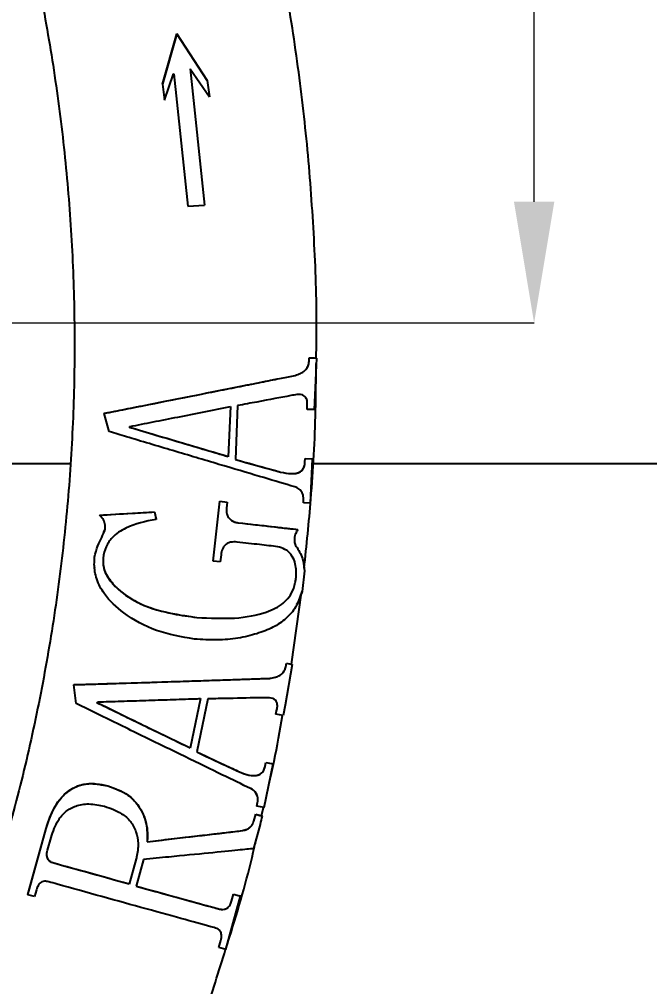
# Model space of a CAD drawing. Header units: millimetres. Extents: x 2063 to 4500, y 825 to 2548.
# Drawn here: x 3360.3 to 3412.3, y 1294 to 1373.9 of the extents above; entities that cross this region are included whole.
import ezdxf

# ---------------------------------------------------------------- set-up
doc = ezdxf.new("R2010")
doc.units = ezdxf.units.MM
doc.layers.add('AM_5', color=3, linetype='Continuous', lineweight=25)
doc.styles.add('SLDTEXTSTYLE1', font='txt.shx', dxfattribs={"width": 0.7, "bigfont": 'gbcbig.shx'})
doc.dimstyles.new('SLDDIMSTYLE12$0', dxfattribs={"dimtxt": 12, "dimasz": 10, "dimexe": 0, "dimexo": 0.0625, "dimgap": 0.875, "dimtad": 1, "dimdec": 1, "dimlfac": 1.8, "dimrnd": 1e-09, "dimzin": 12, "dimdsep": 46, "dimtxsty": 'SLDTEXTSTYLE1', "dimcen": 0.09, "dimdle": 8.16, "dimclrd": 3, "dimclre": 3, "dimadec": 0, "dimazin": 3, "dimtfac": 1, "dimtdec": 1, "dimtofl": 0, "dimtmove": 0, "dimatfit": 3, "dimfxl": 0, "dimfrac": 2, "dimtolj": 1, "dimlwd": 5, "dimlwe": 5, "dimarcsym": 0})

# ---------------------------------------------------------------- blocks, each defined once
blk = doc.blocks.new('*D72')
at = {"layer": 'AM_5', "color": 3, "linetype": 'Continuous', "lineweight": 5, "transparency": 16777216}
for p, q in [((3499.996, 1371.593), (3499.996, 1165.067)), ((3347.496, 1165.067), (3489.996, 1165.067))]:
    blk.add_line(p, q, dxfattribs=at)
at = {"layer": 'AM_5', "color": 3, "lineweight": 5, "transparency": 16777216}
blk.add_line((3337.496, 1314.895), (3337.496, 1165.067), dxfattribs=at)
at = {"layer": 'AM_5', "color": 3, "transparency": 16777216}
for points in [[(3347.496, 1166.734), (3347.496, 1163.401), (3337.496, 1165.067)], [(3489.996, 1166.734), (3489.996, 1163.401), (3499.996, 1165.067)]]:
    blk.add_solid(points, dxfattribs=at)
at = {"layer": 'Defpoints', "color": 0, "transparency": 16777216}
for p in [(3499.996, 1371.656), (3337.496, 1314.958), (3499.996, 1165.067)]:
    blk.add_point(p, dxfattribs=at)
at = {"layer": 'AM_5', "color": 0, "transparency": 16777216, "insert": (3418.746, 1171.942), "char_height": 12, "attachment_point": 5, "rotation": 360, "style": 'SLDTEXTSTYLE1'}
blk.add_mtext('\\A1;165', dxfattribs=at)
blk = doc.blocks.new('*D73')
at = {"layer": 'AM_5', "color": 3, "linetype": 'Continuous', "lineweight": 5, "transparency": 16777216}
for p, q in [((3260.545, 1590.414), (3402.793, 1590.414)), ((3402.793, 1358.802), (3402.793, 1580.414))]:
    blk.add_line(p, q, dxfattribs=at)
at = {"layer": 'AM_5', "color": 3, "lineweight": 5, "transparency": 16777216}
blk.add_line((3214.8, 1348.802), (3402.793, 1348.802), dxfattribs=at)
at = {"layer": 'AM_5', "color": 3, "transparency": 16777216}
for points in [[(3401.127, 1580.414), (3404.46, 1580.414), (3402.793, 1590.414)], [(3401.127, 1358.802), (3404.46, 1358.802), (3402.793, 1348.802)]]:
    blk.add_solid(points, dxfattribs=at)
at = {"layer": 'Defpoints', "color": 0, "transparency": 16777216}
for p in [(3260.483, 1590.414), (3402.793, 1590.414), (3214.737, 1348.802)]:
    blk.add_point(p, dxfattribs=at)
at = {"layer": 'AM_5', "color": 0, "transparency": 16777216, "insert": (3395.918, 1523.132), "char_height": 12, "attachment_point": 5, "rotation": 90, "style": 'SLDTEXTSTYLE1'}
blk.add_mtext('\\A1;245', dxfattribs=at)

msp = doc.modelspace()

# ---------------------------------------------------------------- linework, layer by layer
at = {"color": 7, "linetype": 'Continuous', "lineweight": 25}
for p, q in [((3372.11, 1368.526), (3373.297, 1372.669)), ((3373.297, 1372.666), (3372.11, 1368.522)), ((3373.297, 1372.666), (3373.297, 1372.669)), ((3373.297, 1372.669), (3375.8, 1368.827)), ((3375.8, 1368.824), (3373.297, 1372.666)), ((3374.387, 1369.794), (3375.588, 1358.537)), ((3374.387, 1369.79), (3375.588, 1358.534)), ((3374.387, 1369.79), (3375.978, 1367.464)), ((3372.286, 1367.19), (3373.012, 1369.37)), ((3373.012, 1369.37), (3373.036, 1369.377)), ((3373.036, 1369.377), (3374.196, 1358.434)), ((3375.8, 1368.827), (3375.8, 1368.824)), ((3375.8, 1368.827), (3375.978, 1367.467)), ((3375.8, 1368.824), (3375.978, 1367.464)), ((3372.11, 1368.522), (3372.11, 1368.526)), ((3372.11, 1368.522), (3372.286, 1367.19)), ((3375.978, 1367.464), (3375.978, 1367.467)), ((3374.196, 1358.434), (3375.588, 1358.534)), ((3375.588, 1358.534), (3375.588, 1358.537)), ((3384.205, 1345.627), (3384.216, 1345.927)), ((3384.205, 1345.625), (3384.216, 1345.925)), ((3384.205, 1345.627), (3384.205, 1345.625)), ((3384.216, 1345.927), (3384.661, 1345.911)), ((3384.216, 1345.927), (3384.216, 1345.925)), ((3384.216, 1345.925), (3384.812, 1345.904)), ((3384.812, 1345.904), (3384.641, 1341.644)), ((3384.661, 1345.911), (3384.812, 1345.905)), ((3384.812, 1345.904), (3384.812, 1345.905)), ((3383.07, 1344.478), (3383.07, 1344.476)), ((3377.709, 1341.908), (3377.543, 1337.753)), ((3377.709, 1341.906), (3377.543, 1337.75)), ((3378.312, 1341.98), (3378.131, 1337.525)), ((3384.045, 1341.667), (3384.063, 1342.063)), ((3384.045, 1341.665), (3384.063, 1342.061)), ((3384.045, 1341.667), (3384.045, 1341.665)), ((3384.641, 1341.644), (3384.045, 1341.665)), ((3367.278, 1341.343), (3367.278, 1341.336)), ((3367.712, 1339.83), (3367.278, 1341.336)), ((3369.41, 1340.155), (3369.417, 1340.251)), ((3377.543, 1337.75), (3377.543, 1337.753)), ((3349.496, 1337.2), (3364.492, 1337.2)), ((3383.871, 1337.311), (3383.886, 1337.611)), ((3383.871, 1337.31), (3383.886, 1337.609)), ((3383.871, 1337.311), (3383.871, 1337.31)), ((3383.886, 1337.611), (3384.402, 1337.592)), ((3383.886, 1337.611), (3383.886, 1337.609)), ((3383.886, 1337.609), (3384.482, 1337.587)), ((3384.333, 1333.925), (3384.482, 1337.587)), ((3384.402, 1337.592), (3384.482, 1337.589)), ((3384.466, 1337.2), (3490.496, 1337.2)), ((3384.482, 1337.587), (3384.482, 1337.589)), ((3381.855, 1336.493), (3381.855, 1336.491)), ((3376.282, 1329.143), (3376.852, 1334.084)), ((3376.282, 1329.14), (3376.852, 1334.081)), ((3376.852, 1334.084), (3376.852, 1334.081)), ((3376.852, 1334.084), (3377.445, 1334.014)), ((3376.852, 1334.081), (3377.445, 1334.011)), ((3377.445, 1334.011), (3377.386, 1333.518)), ((3377.445, 1334.014), (3377.445, 1334.011)), ((3383.737, 1333.948), (3383.748, 1334.244)), ((3383.737, 1333.946), (3383.748, 1334.242)), ((3383.737, 1333.948), (3383.737, 1333.946)), ((3384.333, 1333.925), (3383.737, 1333.946)), ((3384.333, 1333.925), (3384.333, 1333.925)), ((3366.904, 1332.936), (3366.904, 1332.929)), ((3371.442, 1333.206), (3371.442, 1333.201)), ((3371.442, 1333.206), (3371.574, 1332.59)), ((3371.442, 1333.201), (3371.574, 1332.586)), ((3371.574, 1332.59), (3371.574, 1332.586)), ((3378.348, 1332.309), (3378.348, 1332.307)), ((3383.289, 1331.75), (3383.289, 1331.748)), ((3376.941, 1329.664), (3376.875, 1329.071)), ((3383.218, 1330.256), (3383.218, 1330.255)), ((3366.506, 1329.478), (3366.506, 1329.471)), ((3376.282, 1329.143), (3376.282, 1329.14)), ((3376.875, 1329.071), (3376.282, 1329.14)), ((3383.721, 1329.152), (3383.835, 1328.336)), ((3366.491, 1328.601), (3366.491, 1328.594)), ((3383.835, 1328.336), (3383.637, 1326.629)), ((3383.118, 1327.666), (3383.118, 1327.664)), ((3382.761, 1320.625), (3383.588, 1326.513)), ((3383.331, 1325.785), (3383.637, 1326.629)), ((3383.331, 1325.785), (3383.183, 1325.559)), ((3374.943, 1324.492), (3374.943, 1324.489)), ((3382.802, 1320.617), (3382.24, 1317.256)), ((3382.287, 1320.416), (3382.345, 1320.709)), ((3382.287, 1320.414), (3382.345, 1320.707)), ((3382.287, 1320.416), (3382.287, 1320.414)), ((3382.345, 1320.709), (3382.606, 1320.657)), ((3382.345, 1320.709), (3382.345, 1320.707)), ((3382.345, 1320.707), (3382.802, 1320.617)), ((3382.606, 1320.657), (3382.802, 1320.617)), ((3380.973, 1319.464), (3380.973, 1319.462)), ((3364.797, 1318.943), (3364.797, 1318.936)), ((3364.985, 1317.374), (3364.797, 1318.936)), ((3375.237, 1317.795), (3374.391, 1313.7)), ((3375.237, 1317.792), (3374.391, 1313.697)), ((3375.844, 1317.769), (3374.936, 1313.382)), ((3366.723, 1317.418), (3366.741, 1317.516)), ((3381.477, 1316.515), (3381.558, 1316.905)), ((3381.477, 1316.513), (3381.558, 1316.903)), ((3381.558, 1316.905), (3381.558, 1316.903)), ((3382.24, 1317.256), (3382.062, 1316.397)), ((3381.477, 1316.515), (3381.477, 1316.513)), ((3382.062, 1316.397), (3381.477, 1316.513)), ((3374.391, 1313.697), (3374.391, 1313.7)), ((3380.491, 1308.791), (3381.234, 1312.399)), ((3380.591, 1312.224), (3380.649, 1312.517)), ((3380.591, 1312.223), (3380.649, 1312.515)), ((3380.591, 1312.224), (3380.591, 1312.223)), ((3380.649, 1312.517), (3381.106, 1312.426)), ((3380.649, 1312.517), (3380.649, 1312.515)), ((3380.649, 1312.515), (3381.234, 1312.399)), ((3381.106, 1312.426), (3381.234, 1312.4)), ((3381.234, 1312.399), (3381.234, 1312.4)), ((3378.457, 1311.743), (3378.457, 1311.741)), ((3367.587, 1310.581), (3367.587, 1310.577)), ((3379.941, 1309.696), (3379.852, 1309.949)), ((3379.906, 1308.909), (3379.964, 1309.202)), ((3379.906, 1308.908), (3379.964, 1309.2)), ((3379.906, 1308.909), (3379.906, 1308.908)), ((3380.491, 1308.791), (3379.906, 1308.908)), ((3379.964, 1309.202), (3379.964, 1309.2)), ((3379.643, 1307.666), (3379.804, 1308.241)), ((3379.643, 1307.664), (3379.804, 1308.239)), ((3379.804, 1308.241), (3380.158, 1308.146)), ((3379.804, 1308.241), (3379.804, 1308.239)), ((3379.804, 1308.239), (3380.353, 1308.091)), ((3380.353, 1308.091), (3380.158, 1308.146)), ((3380.292, 1308.108), (3380.45, 1308.8)), ((3379.637, 1305.406), (3380.191, 1307.404)), ((3379.643, 1307.666), (3379.643, 1307.664)), ((3360.978, 1301.607), (3362.488, 1307.059)), ((3360.978, 1301.601), (3362.488, 1307.053)), ((3362.488, 1307.059), (3362.488, 1307.053)), ((3370.852, 1306.935), (3370.852, 1306.938)), ((3378.709, 1306.893), (3378.709, 1306.892)), ((3362.608, 1305.266), (3362.904, 1306.32)), ((3370.841, 1305.973), (3370.841, 1305.97)), ((3363.137, 1304.195), (3363.138, 1304.201)), ((3369.936, 1304.574), (3369.354, 1302.472)), ((3369.936, 1304.571), (3369.354, 1302.469)), ((3370.533, 1304.508), (3369.926, 1302.309)), ((3369.936, 1304.571), (3369.936, 1304.574)), ((3361.71, 1302.016), (3361.549, 1301.44)), ((3369.354, 1302.472), (3369.354, 1302.469)), ((3360.978, 1301.607), (3360.978, 1301.601)), ((3361.549, 1301.44), (3360.978, 1301.601)), ((3377.329, 1297.084), (3378.548, 1301.484)), ((3377.813, 1301.066), (3377.973, 1301.642)), ((3377.813, 1301.064), (3377.973, 1301.64)), ((3377.813, 1301.066), (3377.813, 1301.064)), ((3377.973, 1301.642), (3378.458, 1301.51)), ((3377.973, 1301.642), (3377.973, 1301.64)), ((3377.973, 1301.64), (3378.548, 1301.484)), ((3378.548, 1301.485), (3378.458, 1301.51)), ((3378.548, 1301.484), (3378.548, 1301.485)), ((3376.811, 1300.416), (3376.811, 1300.414)), ((3376.753, 1297.241), (3376.914, 1297.817)), ((3376.753, 1297.239), (3376.914, 1297.815)), ((3376.914, 1297.817), (3376.914, 1297.815)), ((3376.753, 1297.241), (3376.753, 1297.239)), ((3377.329, 1297.084), (3376.753, 1297.239))]:
    msp.add_line(p, q, dxfattribs=at)
msp.add_arc((3213.846, 1347.146), 171.026, 346.5631, 346.79964, dxfattribs=at)
for points, knots in [([(3214.929, 1517.398), (3212.368, 1517.373), (3208.788, 1517.338), (3203.519, 1517.059), (3199.054, 1516.724), (3193.738, 1516.158), (3188.169, 1515.385), (3182.356, 1514.375), (3176.384, 1513.119), (3170.308, 1511.608), (3164.17, 1509.837), (3158.005, 1507.803), (3151.842, 1505.504), (3145.705, 1502.939), (3139.617, 1500.108), (3133.597, 1497.014), (3127.664, 1493.66), (3121.835, 1490.048), (3116.125, 1486.182), (3110.55, 1482.068), (3105.123, 1477.711), (3099.857, 1473.116), (3094.766, 1468.292), (3089.861, 1463.244), (3085.154, 1457.981), (3080.656, 1452.511), (3076.378, 1446.843), (3072.329, 1440.986), (3068.52, 1434.949), (3064.958, 1428.743), (3061.653, 1422.379), (3058.612, 1415.866), (3055.843, 1409.217), (3053.352, 1402.443), (3051.147, 1395.555), (3049.232, 1388.566), (3047.614, 1381.489), (3046.296, 1374.335), (3045.283, 1367.118), (3044.579, 1359.851), (3044.186, 1352.547), (3044.107, 1345.219), (3044.344, 1337.881), (3044.898, 1330.546), (3045.77, 1323.228), (3046.96, 1315.941), (3048.469, 1308.699), (3050.294, 1301.514), (3052.434, 1294.401), (3054.888, 1287.374), (3057.653, 1280.445), (3060.725, 1273.629), (3064.103, 1266.938), (3067.78, 1260.386), (3071.754, 1253.986), (3076.019, 1247.751), (3080.57, 1241.693), (3085.402, 1235.824), (3090.509, 1230.158), (3095.886, 1224.705), (3101.332, 1219.658), (3106.806, 1215.006), (3112.264, 1210.736), (3117.889, 1206.694), (3123.67, 1202.885), (3129.598, 1199.317), (3135.66, 1195.995), (3141.846, 1192.925), (3148.143, 1190.112), (3154.536, 1187.56), (3161.011, 1185.274), (3167.549, 1183.257), (3174.124, 1181.515), (3180.697, 1180.05), (3187.191, 1178.868), (3193.48, 1177.971), (3199.004, 1177.388), (3203.887, 1177.02), (3208.711, 1176.78), (3214.685, 1176.663), (3220.202, 1176.774), (3225.471, 1177.045), (3229.936, 1177.383), (3235.252, 1177.948), (3240.821, 1178.721), (3246.634, 1179.731), (3252.605, 1180.987), (3258.681, 1182.498), (3264.819, 1184.269), (3270.985, 1186.303), (3277.148, 1188.602), (3283.285, 1191.168), (3289.373, 1193.998), (3295.393, 1197.092), (3301.325, 1200.446), (3307.155, 1204.059), (3312.864, 1207.924), (3318.44, 1212.038), (3323.867, 1216.396), (3329.133, 1220.99), (3334.224, 1225.814), (3339.129, 1230.862), (3343.836, 1236.125), (3348.334, 1241.595), (3352.612, 1247.263), (3356.661, 1253.12), (3360.47, 1259.157), (3364.032, 1265.363), (3367.337, 1271.728), (3370.38, 1278.24), (3373.141, 1284.891), (3375.479, 1291.173), (3376.757, 1295.278), (3377.32, 1297.087)], [0, 0, 0, 0, 0.0102074, 0.014274, 0.021037, 0.0280561, 0.0355867, 0.0434511, 0.0515783, 0.0599113, 0.0684099, 0.0770439, 0.085791, 0.0946336, 0.1035582, 0.112554, 0.1216124, 0.1307262, 0.1398897, 0.1490979, 0.1583469, 0.1676331, 0.1769537, 0.1863062, 0.1956884, 0.2050985, 0.2145348, 0.2239961, 0.233481, 0.2429885, 0.2525178, 0.262068, 0.2716385, 0.2812287, 0.2908382, 0.3004664, 0.3101132, 0.3197782, 0.3294613, 0.3391624, 0.3488814, 0.3586183, 0.3683733, 0.3781464, 0.387938, 0.3977483, 0.4075776, 0.4174265, 0.4272956, 0.4371854, 0.4470968, 0.4570307, 0.4669882, 0.4769704, 0.486979, 0.4970156, 0.5070822, 0.5171812, 0.5273154, 0.5374882, 0.5477037, 0.5569145, 0.5661226, 0.5753266, 0.5845258, 0.5937191, 0.6029052, 0.6120821, 0.6212471, 0.6303962, 0.6395236, 0.6486197, 0.6576679, 0.6666375, 0.6754633, 0.6839789, 0.6919633, 0.6976055, 0.7035012, 0.7112199, 0.7214273, 0.7254939, 0.7322569, 0.739276, 0.7468066, 0.754671, 0.7627982, 0.7711312, 0.7796298, 0.7882638, 0.7970109, 0.8058535, 0.8147781, 0.8237739, 0.8328323, 0.8419461, 0.8511096, 0.8603178, 0.8695668, 0.878853, 0.8881736, 0.8975261, 0.9069083, 0.9163184, 0.9257547, 0.935216, 0.9447009, 0.9542084, 0.9637377, 0.9732879, 0.9828584, 0.9924486, 1, 1, 1, 1]), ([(3384.798, 1345.905), (3384.814, 1346.898), (3384.87, 1350.337), (3384.634, 1356.226), (3384.095, 1363.56), (3383.219, 1370.878), (3382.03, 1378.165), (3380.521, 1385.408), (3378.696, 1392.592), (3376.556, 1399.705), (3374.102, 1406.733), (3371.337, 1413.661), (3368.264, 1420.478), (3364.887, 1427.168), (3361.21, 1433.72), (3357.236, 1440.12), (3352.971, 1446.355), (3348.42, 1452.413), (3343.588, 1458.282), (3338.481, 1463.948), (3333.104, 1469.401), (3327.657, 1474.448), (3322.184, 1479.101), (3316.726, 1483.37), (3311.101, 1487.412), (3305.32, 1491.221), (3299.392, 1494.789), (3293.33, 1498.111), (3287.144, 1501.181), (3280.847, 1503.995), (3274.454, 1506.547), (3267.978, 1508.833), (3261.441, 1510.849), (3254.866, 1512.591), (3248.293, 1514.056), (3241.799, 1515.238), (3235.51, 1516.135), (3229.986, 1516.719), (3225.103, 1517.085), (3220.279, 1517.332), (3216.864, 1517.374), (3214.929, 1517.398)], [0, 0, 0, 0, 0.0110977, 0.0384563, 0.065866, 0.0933273, 0.120841, 0.1484084, 0.1760305, 0.2037091, 0.231446, 0.2592434, 0.2871039, 0.3150305, 0.3430267, 0.3710966, 0.3992451, 0.4274777, 0.4558012, 0.4842235, 0.512754, 0.5414043, 0.5672369, 0.5930617, 0.6188752, 0.6446752, 0.6704587, 0.6962218, 0.7219592, 0.7476632, 0.7733229, 0.7989215, 0.8244321, 0.8498086, 0.8749648, 0.8997175, 0.9236002, 0.9459932, 0.9618174, 0.9783523, 1, 1, 1, 1]), ([(3323.08, 1450.99), (3324.04, 1449.99), (3326.53, 1447.397), (3330.311, 1442.984), (3334.443, 1437.781), (3338.343, 1432.376), (3342.013, 1426.789), (3345.439, 1421.028), (3348.614, 1415.104), (3351.527, 1409.029), (3354.172, 1402.815), (3356.54, 1396.472), (3358.625, 1390.015), (3360.42, 1383.456), (3361.919, 1376.808), (3363.118, 1370.084), (3364.012, 1363.298), (3364.598, 1356.464), (3364.871, 1349.596), (3364.83, 1342.709), (3364.473, 1335.816), (3363.798, 1328.932), (3362.804, 1322.072), (3361.493, 1315.25), (3359.864, 1308.481), (3357.918, 1301.779), (3355.658, 1295.16), (3353.086, 1288.636), (3350.205, 1282.223), (3347.019, 1275.936), (3343.531, 1269.787), (3339.746, 1263.791), (3335.67, 1257.962), (3331.307, 1252.313), (3326.663, 1246.857), (3321.744, 1241.608), (3316.735, 1236.752), (3311.68, 1232.28), (3306.622, 1228.182), (3301.395, 1224.306), (3296.001, 1220.675), (3291.525, 1217.877), (3288.801, 1216.381), (3287.974, 1215.927)], [0, 0, 0, 0, 0.015178, 0.039329, 0.06356, 0.087866, 0.112243, 0.136687, 0.161195, 0.185765, 0.210395, 0.235082, 0.259825, 0.284624, 0.309477, 0.334382, 0.359341, 0.384352, 0.409415, 0.434531, 0.459699, 0.484921, 0.510196, 0.535528, 0.560915, 0.586361, 0.611867, 0.637436, 0.66307, 0.688773, 0.714548, 0.740401, 0.766336, 0.79236, 0.818482, 0.844709, 0.871054, 0.894803, 0.918543, 0.942272, 0.965987, 0.989686, 1, 1, 1, 1]), ([(3383.07, 1344.478), (3383.218, 1344.527), (3383.509, 1344.624), (3383.868, 1344.844), (3384.083, 1345.124), (3384.189, 1345.423), (3384.2, 1345.561), (3384.205, 1345.627)], [0, 0, 0, 0, 0.293371, 0.572585, 0.854576, 0.929363, 1, 1, 1, 1]), ([(3383.07, 1344.476), (3383.215, 1344.524), (3383.502, 1344.619), (3383.841, 1344.826), (3384.057, 1345.08), (3384.157, 1345.323), (3384.195, 1345.479), (3384.202, 1345.577), (3384.205, 1345.625)], [0, 0, 0, 0, 0.29148, 0.57507, 0.807928, 0.896775, 0.949081, 1, 1, 1, 1]), ([(3383.805, 1328.545), (3384.003, 1330.447), (3384.453, 1334.774), (3384.769, 1340.419), (3384.787, 1344.157), (3384.794, 1345.457)], [0, 0, 0, 0, 0.338448, 0.769886, 1, 1, 1, 1]), ([(3367.278, 1341.343), (3368.131, 1341.511), (3369.835, 1341.845), (3373.177, 1342.506), (3376.661, 1343.197), (3379.954, 1343.853), (3382.02, 1344.267), (3382.886, 1344.441), (3383.07, 1344.478)], [0, 0, 0, 0, 0.188197, 0.37627, 0.567169, 0.759065, 0.948883, 1, 1, 1, 1]), ([(3367.278, 1341.336), (3367.865, 1341.452), (3369.039, 1341.683), (3371.602, 1342.19), (3374.312, 1342.727), (3376.919, 1343.246), (3378.782, 1343.617), (3380.475, 1343.955), (3381.942, 1344.249), (3382.704, 1344.402), (3383.07, 1344.476)], [0, 0, 0, 0, 0.112188, 0.224385, 0.447913, 0.560664, 0.673407, 0.785115, 0.89681, 1, 1, 1, 1]), ([(3382.705, 1342.806), (3381.832, 1342.641), (3380.55, 1342.399), (3378.854, 1342.081), (3378.312, 1341.98)], [0, 0, 0, 0, 0.680919, 1, 1, 1, 1]), ([(3384.063, 1342.061), (3384.063, 1342.145), (3384.063, 1342.296), (3384.018, 1342.506), (3383.931, 1342.692), (3383.682, 1342.894), (3383.277, 1342.916), (3382.876, 1342.839), (3382.705, 1342.806)], [0, 0, 0, 0, 0.07721, 0.138362, 0.224354, 0.347586, 0.722164, 1, 1, 1, 1]), ([(3369.417, 1340.251), (3370.052, 1340.377), (3371.341, 1340.634), (3373.415, 1341.047), (3375.584, 1341.48), (3376.993, 1341.762), (3377.709, 1341.906)], [0, 0, 0, 0, 0.234281, 0.475357, 0.733075, 1, 1, 1, 1]), ([(3377.543, 1337.753), (3376.424, 1338.083), (3374.185, 1338.745), (3371.355, 1339.583), (3369.884, 1340.02), (3369.41, 1340.161)], [0, 0, 0, 0, 0.404163, 0.808277, 1, 1, 1, 1]), ([(3377.543, 1337.75), (3376.932, 1337.93), (3375.691, 1338.296), (3373.668, 1338.894), (3371.532, 1339.526), (3370.126, 1339.943), (3369.41, 1340.155)], [0, 0, 0, 0, 0.23296, 0.472722, 0.731705, 1, 1, 1, 1]), ([(3382.703, 1335.369), (3381.896, 1335.607), (3380.284, 1336.084), (3376.792, 1337.121), (3373.591, 1338.074), (3371.014, 1338.843), (3369.239, 1339.373), (3368.182, 1339.689), (3367.712, 1339.83)], [0, 0, 0, 0, 0.223616, 0.447069, 0.674605, 0.79085, 0.907091, 1, 1, 1, 1]), ([(3378.131, 1337.527), (3379.141, 1337.246), (3380.511, 1336.865), (3381.575, 1336.57), (3381.855, 1336.493)], [0, 0, 0, 0, 0.73729, 1, 1, 1, 1]), ([(3378.131, 1337.525), (3379.244, 1337.215), (3380.609, 1336.836), (3381.661, 1336.544), (3381.855, 1336.491)], [0, 0, 0, 0, 0.815386, 1, 1, 1, 1]), ([(3381.855, 1336.493), (3382.166, 1336.432), (3382.791, 1336.31), (3383.349, 1336.408), (3383.654, 1336.656), (3383.769, 1336.823), (3383.84, 1337.037), (3383.861, 1337.198), (3383.869, 1337.289), (3383.871, 1337.311)], [0, 0, 0, 0, 0.352704, 0.706931, 0.794737, 0.883199, 0.933397, 0.983603, 1, 1, 1, 1]), ([(3381.855, 1336.491), (3382.155, 1336.431), (3382.758, 1336.311), (3383.312, 1336.398), (3383.628, 1336.626), (3383.752, 1336.789), (3383.832, 1336.998), (3383.858, 1337.172), (3383.868, 1337.276), (3383.871, 1337.31)], [0, 0, 0, 0, 0.346276, 0.693905, 0.784054, 0.874801, 0.925202, 0.975897, 1, 1, 1, 1]), ([(3383.748, 1334.242), (3383.746, 1334.325), (3383.741, 1334.491), (3383.654, 1334.779), (3383.464, 1335.057), (3383.135, 1335.26), (3382.848, 1335.332), (3382.703, 1335.369)], [0, 0, 0, 0, 0.088857, 0.178743, 0.417554, 0.704897, 1, 1, 1, 1]), ([(3366.904, 1332.936), (3367.765, 1332.987), (3369.121, 1333.067), (3370.822, 1333.168), (3371.442, 1333.206)], [0, 0, 0, 0, 0.635161, 1, 1, 1, 1]), ([(3366.904, 1332.929), (3368.102, 1333.001), (3369.564, 1333.088), (3371.154, 1333.184), (3371.442, 1333.201)], [0, 0, 0, 0, 0.819128, 1, 1, 1, 1]), ([(3367.371, 1331.772), (3367.373, 1331.924), (3367.377, 1332.231), (3367.193, 1332.646), (3366.998, 1332.837), (3366.904, 1332.929)], [0, 0, 0, 0, 0.337365, 0.67752, 1, 1, 1, 1]), ([(3377.386, 1333.52), (3377.382, 1333.357), (3377.375, 1333.081), (3377.546, 1332.732), (3377.776, 1332.497), (3378.058, 1332.356), (3378.255, 1332.324), (3378.348, 1332.309)], [0, 0, 0, 0, 0.267101, 0.452006, 0.636956, 0.828357, 1, 1, 1, 1]), ([(3377.386, 1333.518), (3377.382, 1333.354), (3377.375, 1333.078), (3377.545, 1332.732), (3377.77, 1332.5), (3378.051, 1332.355), (3378.251, 1332.322), (3378.348, 1332.307)], [0, 0, 0, 0, 0.26261, 0.443971, 0.625229, 0.817543, 1, 1, 1, 1]), ([(3371.574, 1332.586), (3370.713, 1332.412), (3369.38, 1332.142), (3368.03, 1331.245), (3367.389, 1330.336), (3367.263, 1329.713), (3367.198, 1329.389)], [0, 0, 0, 0, 0.441952, 0.684199, 0.835853, 1, 1, 1, 1]), ([(3378.348, 1332.309), (3379.317, 1332.199), (3381.255, 1331.977), (3382.687, 1331.816), (3383.221, 1331.757), (3383.289, 1331.75)], [0, 0, 0, 0, 0.4664447, 0.9328937, 1, 1, 1, 1]), ([(3378.348, 1332.307), (3379.431, 1332.183), (3381.513, 1331.946), (3382.713, 1331.812), (3383.289, 1331.748)], [0, 0, 0, 0, 0.520417, 1, 1, 1, 1]), ([(3366.506, 1329.478), (3366.578, 1329.801), (3366.707, 1330.378), (3367.104, 1331.069), (3367.282, 1331.542), (3367.371, 1331.778)], [0, 0, 0, 0, 0.3885005, 0.6944446, 1, 1, 1, 1]), ([(3366.506, 1329.471), (3366.577, 1329.792), (3366.703, 1330.362), (3367.108, 1331.071), (3367.284, 1331.538), (3367.371, 1331.772)], [0, 0, 0, 0, 0.394484, 0.697426, 1, 1, 1, 1]), ([(3383.289, 1331.748), (3383.242, 1331.674), (3383.166, 1331.551), (3383.063, 1331.347), (3383.025, 1331.18), (3383.012, 1331.092), (3383.01, 1331.077)], [0, 0, 0, 0, 0.41784, 0.693834, 0.949665, 1, 1, 1, 1]), ([(3378.263, 1330.715), (3378.083, 1330.725), (3377.804, 1330.741), (3377.428, 1330.605), (3377.189, 1330.395), (3377.013, 1330.071), (3376.968, 1329.818), (3376.941, 1329.664)], [0, 0, 0, 0, 0.2973662, 0.4608776, 0.6257098, 0.7719581, 1, 1, 1, 1]), ([(3381.622, 1330.331), (3381.141, 1330.386), (3380.16, 1330.497), (3378.903, 1330.641), (3378.263, 1330.715)], [0, 0, 0, 0, 0.490594, 1, 1, 1, 1]), ([(3383.01, 1331.077), (3383.004, 1330.991), (3382.991, 1330.816), (3383.029, 1330.587), (3383.109, 1330.392), (3383.177, 1330.307), (3383.218, 1330.255)], [0, 0, 0, 0, 0.227622, 0.457985, 0.670614, 1, 1, 1, 1]), ([(3383.006, 1330.788), (3383.014, 1330.719), (3383.03, 1330.576), (3383.111, 1330.394), (3383.178, 1330.308), (3383.218, 1330.256)], [0, 0, 0, 0, 0.266914, 0.554772, 1, 1, 1, 1]), ([(3383.118, 1327.664), (3383.136, 1327.889), (3383.172, 1328.34), (3383.075, 1329.002), (3382.802, 1329.662), (3382.308, 1330.123), (3381.826, 1330.269), (3381.622, 1330.331)], [0, 0, 0, 0, 0.140036, 0.28161, 0.481654, 0.781436, 1, 1, 1, 1]), ([(3383.218, 1330.255), (3383.317, 1330.089), (3383.513, 1329.759), (3383.747, 1329.178), (3383.802, 1328.648), (3383.835, 1328.336)], [0, 0, 0, 0, 0.291087, 0.582222, 1, 1, 1, 1]), ([(3374.737, 1322.71), (3373.681, 1322.89), (3371.616, 1323.241), (3369.026, 1324.648), (3367.398, 1326.153), (3366.636, 1327.583), (3366.447, 1328.662), (3366.491, 1329.269), (3366.506, 1329.471)], [0, 0, 0, 0, 0.271147, 0.529894, 0.726695, 0.846967, 0.949306, 1, 1, 1, 1]), ([(3367.198, 1329.389), (3367.197, 1329.123), (3367.195, 1328.591), (3367.623, 1327.668), (3368.583, 1326.596), (3370.406, 1325.431), (3372.728, 1324.788), (3374.298, 1324.576), (3374.943, 1324.489)], [0, 0, 0, 0, 0.077882, 0.155889, 0.303048, 0.519911, 0.802703, 1, 1, 1, 1]), ([(3367.23, 1328.712), (3367.231, 1328.706), (3367.241, 1328.466), (3367.55, 1327.847), (3368.373, 1326.766), (3370.001, 1325.638), (3372.378, 1324.858), (3374.061, 1324.618), (3374.943, 1324.492)], [0, 0, 0, 0, 0.00184, 0.074749, 0.2227, 0.476818, 0.725837, 1, 1, 1, 1]), ([(3374.943, 1324.489), (3376.013, 1324.436), (3378.162, 1324.33), (3380.531, 1324.801), (3381.884, 1325.449), (3382.576, 1326.153), (3382.907, 1326.728), (3383.062, 1327.302), (3383.103, 1327.566), (3383.118, 1327.664)], [0, 0, 0, 0, 0.279466, 0.561234, 0.760369, 0.846596, 0.933772, 0.975461, 1, 1, 1, 1]), ([(3383.637, 1326.629), (3383.476, 1326.178), (3383.164, 1325.302), (3382.34, 1324.374), (3381.275, 1323.645), (3379.934, 1323.129), (3378.38, 1322.751), (3376.632, 1322.581), (3375.369, 1322.667), (3374.737, 1322.71)], [0, 0, 0, 0, 0.153019, 0.297411, 0.441696, 0.5827, 0.723648, 0.861813, 1, 1, 1, 1]), ([(3380.973, 1319.464), (3381.127, 1319.488), (3381.437, 1319.537), (3381.828, 1319.696), (3382.083, 1319.939), (3382.235, 1320.213), (3382.27, 1320.351), (3382.287, 1320.416)], [0, 0, 0, 0, 0.284377, 0.568981, 0.855817, 0.932972, 1, 1, 1, 1]), ([(3380.973, 1319.462), (3381.124, 1319.486), (3381.427, 1319.533), (3381.818, 1319.689), (3382.081, 1319.931), (3382.236, 1320.214), (3382.271, 1320.351), (3382.287, 1320.414)], [0, 0, 0, 0, 0.284966, 0.570176, 0.857975, 0.934783, 1, 1, 1, 1]), ([(3364.797, 1318.943), (3365.663, 1318.97), (3367.393, 1319.022), (3370.784, 1319.128), (3374.315, 1319.241), (3377.648, 1319.35), (3379.822, 1319.424), (3380.734, 1319.456), (3380.973, 1319.464)], [0, 0, 0, 0, 0.185407, 0.370709, 0.558398, 0.746927, 0.933689, 1, 1, 1, 1]), ([(3364.797, 1318.936), (3365.392, 1318.955), (3366.58, 1318.991), (3369.175, 1319.073), (3371.919, 1319.16), (3374.557, 1319.246), (3376.443, 1319.308), (3378.157, 1319.365), (3379.73, 1319.418), (3380.547, 1319.447), (3380.973, 1319.462)], [0, 0, 0, 0, 0.110145, 0.220298, 0.439764, 0.55038, 0.660988, 0.770725, 0.880451, 1, 1, 1, 1]), ([(3366.741, 1317.516), (3367.383, 1317.536), (3368.686, 1317.578), (3370.72, 1317.643), (3372.763, 1317.71), (3374.261, 1317.76), (3375.069, 1317.787), (3375.237, 1317.792)], [0, 0, 0, 0, 0.231076, 0.468855, 0.699928, 0.937733, 1, 1, 1, 1]), ([(3380.335, 1317.862), (3379.472, 1317.844), (3378.175, 1317.816), (3376.427, 1317.781), (3375.844, 1317.769)], [0, 0, 0, 0, 0.666054, 1, 1, 1, 1]), ([(3381.558, 1316.903), (3381.571, 1316.988), (3381.595, 1317.133), (3381.589, 1317.336), (3381.543, 1317.519), (3381.361, 1317.766), (3380.971, 1317.878), (3380.543, 1317.867), (3380.335, 1317.862)], [0, 0, 0, 0, 0.075592, 0.129544, 0.200348, 0.316647, 0.669362, 1, 1, 1, 1]), ([(3379.115, 1310.491), (3378.358, 1310.859), (3376.843, 1311.593), (3373.56, 1313.19), (3370.547, 1314.658), (3368.115, 1315.845), (3366.434, 1316.666), (3365.431, 1317.156), (3364.985, 1317.374)], [0, 0, 0, 0, 0.22299, 0.445793, 0.67328, 0.789814, 0.906343, 1, 1, 1, 1]), ([(3374.391, 1313.7), (3373.333, 1314.213), (3371.217, 1315.238), (3368.55, 1316.534), (3367.164, 1317.209), (3366.723, 1317.423)], [0, 0, 0, 0, 0.405367, 0.810677, 1, 1, 1, 1]), ([(3374.391, 1313.697), (3373.813, 1313.977), (3372.641, 1314.545), (3370.731, 1315.471), (3368.719, 1316.448), (3367.396, 1317.091), (3366.723, 1317.418)], [0, 0, 0, 0, 0.233574, 0.473975, 0.732396, 1, 1, 1, 1]), ([(3381.558, 1316.905), (3381.573, 1316.991), (3381.594, 1317.114), (3381.589, 1317.219), (3381.588, 1317.252)], [0, 0, 0, 0, 0.690619, 1, 1, 1, 1]), ([(3380.876, 1310.664), (3381.031, 1311.316), (3381.48, 1313.216), (3381.807, 1315.142), (3382.021, 1316.406)], [0, 0, 0, 0, 0.3432923, 1, 1, 1, 1]), ([(3374.936, 1313.384), (3375.889, 1312.94), (3377.185, 1312.335), (3378.191, 1311.867), (3378.457, 1311.743)], [0, 0, 0, 0, 0.735159, 1, 1, 1, 1]), ([(3374.936, 1313.382), (3375.985, 1312.892), (3377.277, 1312.29), (3378.271, 1311.828), (3378.457, 1311.741)], [0, 0, 0, 0, 0.812741, 1, 1, 1, 1]), ([(3378.457, 1311.743), (3378.735, 1311.638), (3379.305, 1311.422), (3379.861, 1311.415), (3380.229, 1311.574), (3380.397, 1311.733), (3380.515, 1311.956), (3380.56, 1312.105), (3380.583, 1312.195), (3380.591, 1312.224)], [0, 0, 0, 0, 0.3236853, 0.6637718, 0.7634797, 0.8887856, 0.9334707, 0.9783158, 1, 1, 1, 1]), ([(3378.457, 1311.741), (3378.725, 1311.638), (3379.27, 1311.429), (3379.819, 1311.415), (3380.193, 1311.547), (3380.379, 1311.706), (3380.519, 1311.955), (3380.565, 1312.121), (3380.587, 1312.21), (3380.591, 1312.223)], [0, 0, 0, 0, 0.318199, 0.646552, 0.750025, 0.881074, 0.935853, 0.990844, 1, 1, 1, 1]), ([(3362.488, 1307.059), (3362.737, 1307.781), (3363.146, 1308.966), (3364.239, 1310.181), (3365.371, 1310.742), (3366.532, 1310.822), (3367.261, 1310.656), (3367.587, 1310.581)], [0, 0, 0, 0, 0.300141, 0.492311, 0.685142, 0.859667, 1, 1, 1, 1]), ([(3362.488, 1307.053), (3362.713, 1307.72), (3363.083, 1308.822), (3364.055, 1310.002), (3365.062, 1310.626), (3366.268, 1310.853), (3367.113, 1310.676), (3367.587, 1310.577)], [0, 0, 0, 0, 0.290424, 0.479157, 0.638088, 0.797264, 1, 1, 1, 1]), ([(3367.587, 1310.581), (3368.169, 1310.38), (3369.12, 1310.052), (3370.214, 1308.941), (3370.786, 1307.661), (3370.907, 1306.593), (3370.848, 1306.042), (3370.841, 1305.973)], [0, 0, 0, 0, 0.301139, 0.49147, 0.732468, 0.966396, 1, 1, 1, 1]), ([(3367.587, 1310.577), (3368.19, 1310.366), (3369.181, 1310.019), (3370.264, 1308.857), (3370.859, 1307.515), (3370.847, 1306.481), (3370.841, 1305.97)], [0, 0, 0, 0, 0.305007, 0.501545, 0.75409, 1, 1, 1, 1]), ([(3379.964, 1309.2), (3379.976, 1309.274), (3379.999, 1309.421), (3379.969, 1309.696), (3379.819, 1310.081), (3379.506, 1310.326), (3379.211, 1310.451), (3379.115, 1310.491)], [0, 0, 0, 0, 0.0779, 0.15663, 0.369443, 0.796924, 1, 1, 1, 1]), ([(3362.904, 1306.32), (3363.07, 1306.814), (3363.339, 1307.617), (3364.093, 1308.505), (3364.972, 1308.99), (3366.09, 1309.169), (3366.893, 1308.994), (3367.325, 1308.9)], [0, 0, 0, 0, 0.2599336, 0.4215944, 0.584063, 0.7764561, 1, 1, 1, 1]), ([(3367.325, 1308.9), (3367.813, 1308.733), (3368.61, 1308.461), (3369.506, 1307.678), (3369.954, 1306.799), (3370.152, 1305.779), (3370.051, 1305.025), (3369.947, 1304.614), (3369.936, 1304.571)], [0, 0, 0, 0, 0.268504, 0.437907, 0.608248, 0.777874, 0.976771, 1, 1, 1, 1]), ([(3378.709, 1306.893), (3378.839, 1306.925), (3379.1, 1306.987), (3379.373, 1307.162), (3379.557, 1307.433), (3379.617, 1307.594), (3379.643, 1307.666)], [0, 0, 0, 0, 0.370194, 0.743324, 0.886188, 1, 1, 1, 1]), ([(3378.709, 1306.892), (3378.838, 1306.922), (3379.095, 1306.984), (3379.371, 1307.157), (3379.558, 1307.433), (3379.617, 1307.593), (3379.643, 1307.664)], [0, 0, 0, 0, 0.371278, 0.745722, 0.887413, 1, 1, 1, 1]), ([(3370.841, 1305.973), (3372.063, 1306.115), (3373.889, 1306.327), (3376.015, 1306.576), (3377.524, 1306.753), (3378.297, 1306.845), (3378.709, 1306.893)], [0, 0, 0, 0, 0.386332, 0.577552, 0.774855, 1, 1, 1, 1]), ([(3370.841, 1305.97), (3371.512, 1306.048), (3372.872, 1306.206), (3374.755, 1306.426), (3376.466, 1306.626), (3377.791, 1306.782), (3378.444, 1306.86), (3378.709, 1306.892)], [0, 0, 0, 0, 0.209792, 0.425449, 0.635328, 0.851928, 1, 1, 1, 1]), ([(3377.389, 1297.303), (3377.525, 1297.722), (3378.401, 1300.439), (3379.22, 1303.403), (3379.803, 1305.968), (3379.851, 1306.178)], [0, 0, 0, 0, 0.143479, 0.92988, 1, 1, 1, 1]), ([(3363.137, 1304.195), (3363.01, 1304.242), (3362.814, 1304.314), (3362.638, 1304.544), (3362.566, 1304.777), (3362.551, 1305.026), (3362.591, 1305.191), (3362.608, 1305.266)], [0, 0, 0, 0, 0.3057608, 0.4723517, 0.637981, 0.8377325, 1, 1, 1, 1]), ([(3379.637, 1305.406), (3379.277, 1305.368), (3378.558, 1305.294), (3376.003, 1305.041), (3373.193, 1304.766), (3371.239, 1304.577), (3370.533, 1304.508)], [0, 0, 0, 0, 0.276462, 0.55256, 0.838275, 1, 1, 1, 1]), ([(3363.138, 1304.201), (3363.025, 1304.241), (3362.84, 1304.306), (3362.658, 1304.517), (3362.583, 1304.688), (3362.578, 1304.795), (3362.578, 1304.812)], [0, 0, 0, 0, 0.417244, 0.682388, 0.947946, 1, 1, 1, 1]), ([(3369.354, 1302.469), (3368.099, 1302.817), (3365.976, 1303.406), (3363.961, 1303.966), (3363.137, 1304.195)], [0, 0, 0, 0, 0.5912379, 1, 1, 1, 1]), ([(3369.354, 1302.472), (3368.256, 1302.777), (3366.042, 1303.391), (3364.111, 1303.93), (3363.138, 1304.201)], [0, 0, 0, 0, 0.495677, 1, 1, 1, 1]), ([(3362.712, 1302.666), (3362.592, 1302.691), (3362.407, 1302.729), (3362.153, 1302.681), (3361.972, 1302.563), (3361.81, 1302.335), (3361.748, 1302.138), (3361.71, 1302.016)], [0, 0, 0, 0, 0.274221, 0.421835, 0.57105, 0.73361, 1, 1, 1, 1]), ([(3376.385, 1298.884), (3375.646, 1299.087), (3374.167, 1299.492), (3370.829, 1300.414), (3367.123, 1301.44), (3364.345, 1302.211), (3362.946, 1302.601), (3362.712, 1302.666)], [0, 0, 0, 0, 0.238012, 0.476024, 0.714063, 0.952135, 1, 1, 1, 1]), ([(3369.926, 1302.313), (3370.981, 1302.021), (3373.093, 1301.437), (3375.422, 1300.796), (3376.427, 1300.521), (3376.811, 1300.416)], [0, 0, 0, 0, 0.381756, 0.763513, 1, 1, 1, 1]), ([(3369.926, 1302.309), (3371.106, 1301.983), (3373.468, 1301.331), (3375.664, 1300.728), (3376.574, 1300.479), (3376.811, 1300.414)], [0, 0, 0, 0, 0.425234, 0.850469, 1, 1, 1, 1]), ([(3376.811, 1300.416), (3377.006, 1300.385), (3377.271, 1300.342), (3377.558, 1300.58), (3377.683, 1300.744), (3377.76, 1300.904), (3377.795, 1301.014), (3377.813, 1301.066)], [0, 0, 0, 0, 0.542613, 0.738238, 0.839316, 0.923163, 1, 1, 1, 1]), ([(3376.811, 1300.414), (3377.003, 1300.382), (3377.263, 1300.339), (3377.553, 1300.573), (3377.681, 1300.738), (3377.759, 1300.9), (3377.795, 1301.011), (3377.813, 1301.064)], [0, 0, 0, 0, 0.540356, 0.736254, 0.837868, 0.922112, 1, 1, 1, 1]), ([(3376.914, 1297.815), (3376.934, 1297.899), (3376.975, 1298.068), (3376.982, 1298.296), (3376.936, 1298.524), (3376.759, 1298.746), (3376.532, 1298.83), (3376.385, 1298.884)], [0, 0, 0, 0, 0.114725, 0.230666, 0.346548, 0.575618, 1, 1, 1, 1]), ([(3376.914, 1297.817), (3376.935, 1297.902), (3376.977, 1298.071), (3376.973, 1298.209), (3376.972, 1298.278)], [0, 0, 0, 0, 0.503204, 1, 1, 1, 1])]:
    msp.add_open_spline(points, degree=3, knots=knots, dxfattribs=at)

# ---------------------------------------------------------------- dimensions: what is measured, and where the dimension line sits
at = {"layer": 'AM_5'}
dim = msp.add_linear_dim(base=(3402.793, 1590.414), p1=(3214.737, 1348.802), p2=(3260.483, 1590.414), angle=270, text='245', dimstyle='SLDDIMSTYLE12$0', override={"dimlfac": 1}, dxfattribs=at)
dim.commit()
dim.dimension.update_dxf_attribs({"geometry": '*D73', "text_midpoint": (3402.793, 1523.132), "dimtype": 160})
dim = msp.add_linear_dim(base=(3499.996, 1165.067), p1=(3337.496, 1314.958), p2=(3499.996, 1371.656), angle=180, text='165', dimstyle='SLDDIMSTYLE12$0', override={"dimlfac": 1, "dimpost": ''}, dxfattribs=at)
dim.commit()
dim.dimension.update_dxf_attribs({"geometry": '*D72', "text_midpoint": (3418.746, 1171.942)})

doc.saveas('drawing.dxf')
